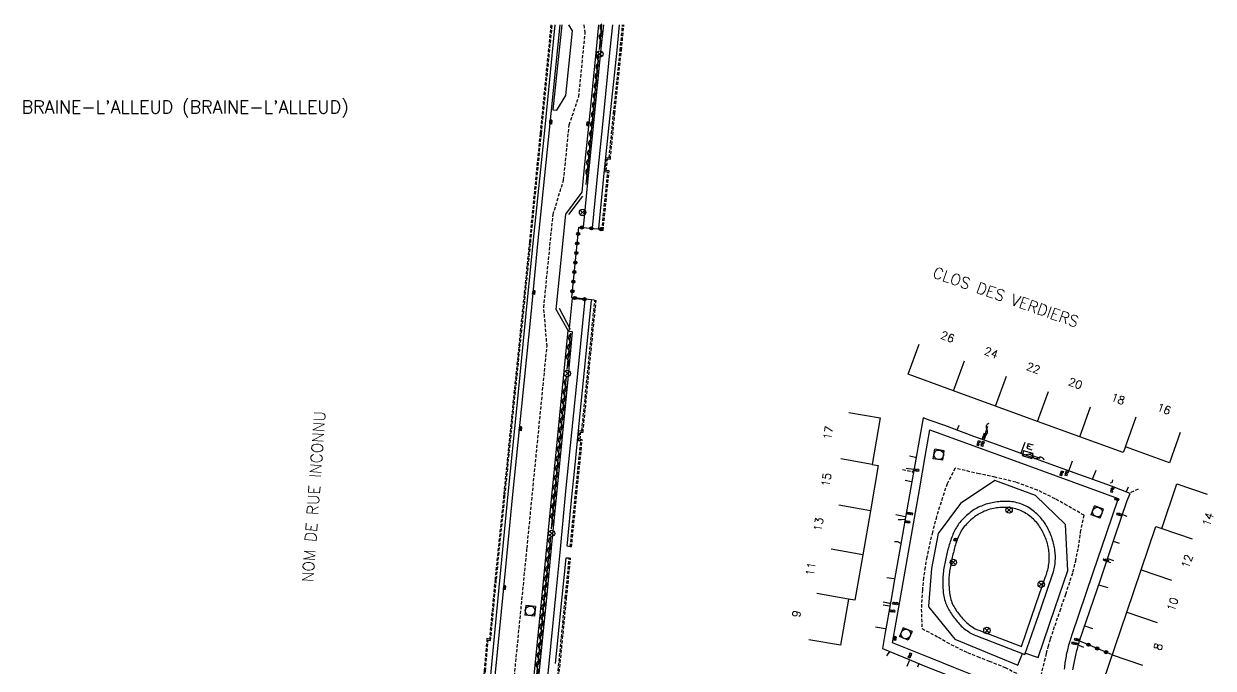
# Model space of a CAD drawing. Header units: millimetres. Extents: x 150015 to 151000, y 151000 to 152000.
# Drawn here: x 150329.2 to 150515, y 151899.5 to 152000.1 of the extents above; entities that cross this region are included whole.
import ezdxf
from ezdxf.enums import TextEntityAlignment as Align

# ---------------------------------------------------------------- set-up
doc = ezdxf.new("R2010")
doc.units = ezdxf.units.MM
doc.linetypes.add('DASHED', pattern=[0.75, 0.5, -0.25])
doc.layers.get('0').update_dxf_attribs({"linetype": 'CONTINUOUS'})
for name, color, linetype in [('W0001', 6, 'DASHED'), ('W0006', 2, 'CONTINUOUS'), ('W0008', 7, 'CONTINUOUS'), ('W0010', 4, 'CONTINUOUS'), ('W0014', 7, 'CONTINUOUS'), ('W0015', 2, 'CONTINUOUS'), ('W0017', 7, 'CONTINUOUS'), ('W0051', 7, 'CONTINUOUS'), ('W0100', 7, 'CONTINUOUS'), ('W0112', 1, 'DASHED'), ('W0113', 2, 'DASHED'), ('W0310', 3, 'CONTINUOUS'), ('W0322', 7, 'CONTINUOUS'), ('W0400', 7, 'CONTINUOUS'), ('W0420', 7, 'CONTINUOUS'), ('W0425', 7, 'CONTINUOUS'), ('W0430', 7, 'CONTINUOUS'), ('W0469', 7, 'CONTINUOUS'), ('W0856', 7, 'CONTINUOUS'), ('W0980', 7, 'CONTINUOUS'), ('W0989', 7, 'CONTINUOUS'), ('W0991', 7, 'CONTINUOUS'), ('W1102', 7, 'CONTINUOUS'), ('W1336', 3, 'CONTINUOUS')]:
    doc.layers.add(name, color=color, linetype=linetype)
doc.styles.get("Standard").update_dxf_attribs({"font": 'romans.shx', "width": 0.85})

# ---------------------------------------------------------------- blocks, each defined once
blk = doc.blocks.new('T856')
for p, q in [((-0.125, 0), (0.125, 0)), ((0, 0.125), (0, -0.125))]:
    blk.add_line(p, q)
blk.add_ellipse((0, 0), major_axis=(-0.177, 0.177), ratio=1, start_param=3.9269908, end_param=10.2101761)
blk = doc.blocks.new('T425')
for p, q in [((-0.15, 0.6), (0.15, 0.6)), ((-0.15, 0.6), (-0.15, 0.3)), ((-0.15, 0.3), (0.15, 0.3)), ((-0.15, 0.15), (0.15, 0.15)), ((-0.15, -0.15), (-0.15, 0.15)), ((0, 0.45), (0.15, 0.45)), ((0.15, 0.45), (0.15, 0.3)), ((0.15, 0.15), (0.15, -0.15)), ((0.15, -0.15), (-0.15, -0.15))]:
    blk.add_line(p, q)
blk.add_ellipse((0, 0), major_axis=(-0.106, 0.106), ratio=1, start_param=3.926991, end_param=10.210176)
blk = doc.blocks.new('T400')
for p, q in [((-0.15, 0.3), (0.15, 0.3)), ((-0.15, -0.25), (-0.15, 0.3)), ((-0.15, 0.15), (0.15, 0.15)), ((-0.15, 0), (0.15, 0)), ((0.15, 0.3), (0.15, -0.25)), ((-0.15, -0.15), (0.15, -0.15)), ((-0.15, -0.25), (-0.15, -0.3)), ((-0.15, -0.3), (0.15, -0.3)), ((0.15, -0.3), (0.15, -0.25))]:
    blk.add_line(p, q)
blk = doc.blocks.new('T420')
for p, q in [((0.75, 0.75), (-0.75, 0.75)), ((-0.75, 0.75), (-0.75, -0.75)), ((0.75, 0.75), (0.75, -0.75)), ((0.75, -0.75), (-0.75, -0.75))]:
    blk.add_line(p, q)
blk.add_ellipse((0, 0), major_axis=(-0.53, 0.53), ratio=1, start_param=3.926991, end_param=10.210176)
blk = doc.blocks.new('T430')
at = {"flags": 128}
for points in [[(-0.4, 2.1), (0.4, 2.1)], [(-0.4, 2.1), (-0.4, 1.3)], [(0.8, 0.8), (-0.8, 0.8)], [(-0.8, 0.8), (-0.8, 0)], [(0.8, 0.8), (-0.8, 0)], [(-0.8, 0), (0.8, 0)], [(-0.4, 1.7), (0, 1.7)], [(-0.4, 1.3), (0.4, 1.3)], [(0.8, 0), (0.8, 0.8)]]:
    blk.add_lwpolyline(points, dxfattribs=at)
blk = doc.blocks.new('T469')
at = {"color": 0, "linetype": 'Continuous', "flags": 128}
for points in [[(-0.35, 0.35), (0.35, -0.35)], [(-0.35, -0.35), (0.35, 0.35)]]:
    blk.add_lwpolyline(points, dxfattribs=at)
at = {"color": 0, "linetype": 'Continuous'}
blk.add_circle((0, 0), 0.5, dxfattribs=at)
blk = doc.blocks.new('t310o')
at = {"color": 0, "linetype": 'Continuous'}
for centre, start, end in [((-0.5, 0.38), 216.8699, 323.1304), ((0.5, -0.37), 36.8699, 143.1303)]:
    blk.add_arc(centre, 0.625, start, end, dxfattribs=at)
blk = doc.blocks.new('t322o')
at = {"color": 0, "linetype": 'Continuous'}
for radius in [0.25, 0.15]:
    blk.add_circle((0, 0), radius, dxfattribs=at)

msp = doc.modelspace()

# ---------------------------------------------------------------- linework, layer by layer
at = {"layer": 'W0001'}
for points in [[(150401.63, 151856.28), (150401.78, 151857.53), (150403.36, 151872.87), (150407.84, 151918.23), (150410.96, 151949.78), (150410.46, 151955.83), (150411.9, 151970.33), (150413.55, 151975.72), (150414.43, 151984.36), (150415.93, 151988.78), (150416.92, 151998.72), (150416.75, 152000)], [(150488.67, 151900.61), (150488.96, 151901.8), (150489.23, 151902.84), (150489.6, 151904.08), (150490.3, 151906.16), (150491.08, 151908.44), (150491.97, 151911.05), (150493.1, 151914.51), (150493.52, 151916.19), (150493.96, 151918.32), (150494.28, 151920.71), (150494.82, 151923.37), (150492.18, 151924.89), (150490.3, 151925.95), (150487.58, 151927.29), (150484.19, 151928.55), (150480.94, 151929.32), (150478.47, 151929.84), (150474.68, 151930.72), (150473.45, 151928.3), (150472.72, 151926.13), (150471.79, 151923.17), (150471.14, 151920.74), (150470.27, 151916.85), (150469.99, 151915.25), (150469.78, 151913.62), (150469.58, 151911.72), (150469.4, 151908.69), (150469.52, 151905.68), (150472.07, 151904.33), (150474.03, 151903.19), (150476.62, 151901.93), (150478.19, 151901.31), (150480.01, 151900.59), (150482.5, 151899.61), (150484.55, 151898.55)], [(150487.76, 151896.87), (150488.67, 151900.61)]]:
    msp.add_lwpolyline(points, dxfattribs=at)
at = {"layer": 'W0006'}
msp.add_lwpolyline([(150485.67, 151901.83), (150487.64, 151901.14), (150490.24, 151908.8), (150492.27, 151914.77), (150491.95, 151921.92), (150487.27, 151926.48), (150480.9, 151928.79), (150475.54, 151925.21), (150472.04, 151920.53), (150470.99, 151915.06), (150470.55, 151909.17), (150470.57, 151909.02), (150474.67, 151904.02), (150484.5, 151899.96), (150485.23, 151901.76)], dxfattribs=at)
at = {"layer": 'W0008'}
for points in [[(150412.95, 152000), (150411.17, 151982.53), (150409.47, 151965.76), (150408.41, 151954.79), (150406.98, 151940.42), (150405.59, 151926.62), (150404.11, 151911.54), (150402.87, 151898.82), (150401.34, 151883.09), (150400.44, 151874.21), (150399.88, 151868.76), (150399.11, 151860.74), (150398.99, 151859.58), (150398.84, 151858.41), (150398.68, 151857.25), (150398.54, 151856.2)], [(150403.91, 151848.09), (150404.48, 151853.92), (150405.49, 151863.61), (150406.39, 151872.54), (150406.89, 151877.82), (150407.83, 151887.27), (150408.76, 151896.29), (150410.21, 151910.92), (150411.55, 151924.81), (150412.64, 151935.81), (150414.25, 151952.25), (150412.38, 151955.49), (150413.88, 151970.38), (150416.43, 151973.85), (150416.76, 151977.18), (150417.58, 151985.12), (150418.64, 151995.68), (150419.07, 152000)], [(150481.52, 151896.77), (150474.51, 151899.59), (150470.92, 151901.04), (150464.9, 151903.44), (150466.06, 151909.89), (150467.57, 151918.5), (150469.14, 151927.37), (150470.03, 151932.53), (150470.76, 151936.7), (150476.32, 151934.69), (150482.19, 151932.56), (150488.33, 151930.32), (150500.18, 151925.99), (150498.3, 151920.5), (150496.22, 151914.4), (150492.89, 151904.56), (150492.8, 151904.32), (150492.72, 151904.08), (150492.64, 151903.83), (150492.56, 151903.59), (150492.49, 151903.34), (150492.42, 151903.1), (150492.35, 151902.85), (150492.29, 151902.6), (150492.22, 151902.35), (150492.17, 151902.1), (150492.11, 151901.85), (150492.06, 151901.6), (150492.01, 151901.35), (150491.97, 151901.1), (150491.92, 151900.84), (150491.88, 151900.6), (150491.85, 151900.35), (150491.81, 151900.1), (150491.78, 151899.85), (150491.75, 151899.61), (150491.72, 151899.36)]]:
    msp.add_lwpolyline(points, dxfattribs=at)
at = {"layer": 'W0010'}
for points in [[(150414.37, 151970.35), (150416.55, 151973.23)], [(150412.88, 151955.72), (150414.58, 151952.43)]]:
    msp.add_lwpolyline(points, dxfattribs=at)
at = {"layer": 'W0014'}
for points in [[(150397.86, 151856.12), (150397.86, 151856.12), (150398.06, 151857.54), (150398.21, 151858.66), (150398.34, 151859.78), (150398.46, 151860.9), (150399.23, 151868.89), (150399.75, 151874.53), (150400.71, 151883.69), (150402.26, 151898.98), (150403.5, 151912.11), (150404.9, 151926.67), (150406.31, 151940.52), (150407.72, 151954.88), (150408.8, 151965.87), (150410.59, 151982.95), (150412.25, 152000)], [(150419.05, 151968.17), (150419.9, 151976.82), (150420.65, 151984.33), (150421.89, 151996.03), (150422.28, 152000)], [(150414.59, 151918.44), (150414.13, 151918.53), (150414.91, 151926.76), (150415.26, 151930.22), (150415.74, 151934.99), (150416.13, 151939.25), (150417.92, 151956.93)], [(150493.1, 151899.24), (150493.14, 151899.5), (150493.18, 151899.76), (150493.23, 151900.02), (150493.27, 151900.27), (150493.32, 151900.52), (150493.37, 151900.77), (150493.43, 151901.02), (150493.48, 151901.27), (150493.54, 151901.52), (150493.6, 151901.77), (150493.66, 151902.01), (150493.72, 151902.26), (150493.78, 151902.51), (150493.85, 151902.76), (150493.91, 151903), (150493.98, 151903.25), (150494.05, 151903.49), (150494.12, 151903.74), (150497.37, 151913.27), (150499.64, 151920.02), (150501.55, 151925.69), (150502.01, 151926.79), (150499.1, 151927.9), (150492.7, 151930.2), (150488.98, 151931.57), (150483.84, 151933.45), (150480.44, 151934.67), (150477.63, 151935.67), (150473.08, 151937.38), (150470.79, 151938.18), (150469.69, 151938.59), (150468.56, 151932.16), (150467.73, 151927.47), (150467.02, 151923.34), (150466.14, 151918.58), (150465.26, 151913.64), (150464.67, 151909.98), (150463.76, 151905.06), (150463.34, 151902.55), (150467.54, 151900.86), (150470.13, 151899.77), (150475.09, 151897.84)], [(150485.59, 151901.63), (150488.11, 151908.92), (150489.96, 151914.28), (150490.03, 151914.53), (150490.1, 151914.78), (150490.17, 151915.03), (150490.22, 151915.28), (150490.26, 151915.53), (150490.3, 151915.79), (150490.33, 151916.05), (150490.34, 151916.3), (150490.35, 151916.56), (150490.35, 151916.82), (150490.35, 151917.08), (150490.33, 151917.33), (150490.31, 151917.57), (150490.28, 151917.82), (150490.25, 151918.06), (150490.21, 151918.3), (150490.16, 151918.54), (150490.11, 151918.78), (150490.05, 151919.01), (150489.99, 151919.25), (150489.92, 151919.48), (150489.84, 151919.72), (150489.77, 151919.95), (150489.68, 151920.18), (150489.6, 151920.41), (150489.51, 151920.64), (150489.4, 151920.88), (150489.29, 151921.11), (150489.18, 151921.34), (150489.06, 151921.57), (150488.93, 151921.79), (150488.79, 151922.01), (150488.65, 151922.22), (150488.5, 151922.43), (150488.34, 151922.63), (150488.17, 151922.83), (150488, 151923.02), (150487.82, 151923.21), (150487.64, 151923.4), (150487.45, 151923.58), (150487.26, 151923.76), (150487.07, 151923.93), (150486.87, 151924.09), (150486.66, 151924.24), (150486.45, 151924.39), (150486.23, 151924.53), (150486.01, 151924.67), (150485.78, 151924.79), (150485.54, 151924.91), (150485.3, 151925.01), (150485.06, 151925.11), (150484.82, 151925.2), (150484.57, 151925.28), (150484.32, 151925.34), (150484.07, 151925.4), (150483.81, 151925.45), (150483.56, 151925.49), (150483.29, 151925.51), (150483.03, 151925.53), (150482.77, 151925.54), (150482.52, 151925.54), (150482.26, 151925.54), (150482, 151925.53), (150481.75, 151925.51), (150481.5, 151925.49), (150481.24, 151925.46), (150480.99, 151925.43), (150480.74, 151925.39), (150480.49, 151925.34), (150480.25, 151925.29), (150480, 151925.23), (150479.75, 151925.16), (150479.51, 151925.09), (150479.27, 151925.01), (150479.03, 151924.92), (150478.79, 151924.82), (150478.55, 151924.72), (150478.32, 151924.62), (150478.09, 151924.5), (150477.87, 151924.38), (150477.66, 151924.25), (150477.45, 151924.11), (150477.25, 151923.97), (150477.05, 151923.82), (150476.86, 151923.66), (150476.67, 151923.5), (150476.48, 151923.34), (150476.3, 151923.17), (150476.12, 151922.99), (150475.95, 151922.82), (150475.77, 151922.64), (150475.6, 151922.45), (150475.44, 151922.27), (150475.29, 151922.08), (150475.15, 151921.88), (150475.02, 151921.68), (150474.89, 151921.48), (150474.77, 151921.26), (150474.66, 151921.05), (150474.55, 151920.83), (150474.45, 151920.61), (150474.35, 151920.38), (150474.26, 151920.16), (150474.17, 151919.93), (150474.08, 151919.7), (150474, 151919.47), (150473.92, 151919.24), (150473.85, 151919), (150473.78, 151918.77), (150473.71, 151918.54), (150473.64, 151918.3), (150473.58, 151918.06), (150473.52, 151917.83), (150473.46, 151917.59), (150473.4, 151917.35), (150473.35, 151917.11), (150473.29, 151916.86), (150473.23, 151916.61), (150473.18, 151916.36), (150473.12, 151916.11), (150473.07, 151915.86), (150473.03, 151915.61), (150472.98, 151915.35), (150472.94, 151915.1), (150472.9, 151914.85), (150472.87, 151914.59), (150472.84, 151914.34), (150472.81, 151914.08), (150472.79, 151913.83), (150472.77, 151913.57), (150472.76, 151913.31), (150472.76, 151913.05), (150472.76, 151912.79), (150472.76, 151912.53), (150472.77, 151912.27), (150472.78, 151912.01), (150472.8, 151911.75), (150472.82, 151911.5), (150472.85, 151911.24), (150472.88, 151910.98), (150472.93, 151910.73), (150472.98, 151910.48), (150473.05, 151910.22), (150473.12, 151909.97), (150473.21, 151909.72), (150473.3, 151909.49), (150473.39, 151909.26), (150473.5, 151909.04), (150473.61, 151908.82), (150473.73, 151908.6), (150473.85, 151908.39), (150473.98, 151908.18), (150474.11, 151907.97), (150474.25, 151907.77), (150474.39, 151907.57), (150474.54, 151907.37), (150474.69, 151907.18), (150474.84, 151906.99), (150475, 151906.8), (150475.16, 151906.61), (150475.32, 151906.42), (150475.49, 151906.24), (150475.66, 151906.07), (150475.84, 151905.91), (150476.02, 151905.75), (150476.21, 151905.59), (150476.41, 151905.45), (150476.6, 151905.31), (150476.81, 151905.17), (150477.01, 151905.03), (150477.22, 151904.91), (150477.44, 151904.8), (150477.67, 151904.7), (150477.91, 151904.61), (150485.59, 151901.63)], [(150485.04, 151902.87), (150487.32, 151909.46), (150488.77, 151913.67), (150488.86, 151913.9), (150488.94, 151914.13), (150489.02, 151914.36), (150489.09, 151914.59), (150489.15, 151914.83), (150489.2, 151915.06), (150489.25, 151915.3), (150489.29, 151915.54), (150489.33, 151915.78), (150489.36, 151916.02), (150489.38, 151916.26), (150489.39, 151916.51), (150489.4, 151916.75), (150489.4, 151917), (150489.39, 151917.24), (150489.38, 151917.49), (150489.35, 151917.73), (150489.32, 151917.97), (150489.28, 151918.21), (150489.23, 151918.44), (150489.18, 151918.68), (150489.11, 151918.91), (150489.05, 151919.15), (150488.97, 151919.38), (150488.89, 151919.61), (150488.8, 151919.83), (150488.71, 151920.07), (150488.61, 151920.3), (150488.5, 151920.53), (150488.39, 151920.75), (150488.27, 151920.97), (150488.15, 151921.19), (150488.02, 151921.41), (150487.88, 151921.61), (150487.74, 151921.82), (150487.59, 151922.02), (150487.43, 151922.22), (150487.26, 151922.41), (150487.09, 151922.59), (150486.92, 151922.77), (150486.74, 151922.93), (150486.55, 151923.09), (150486.36, 151923.25), (150486.17, 151923.4), (150485.97, 151923.54), (150485.76, 151923.67), (150485.55, 151923.79), (150485.33, 151923.91), (150485.11, 151924.02), (150484.88, 151924.12), (150484.64, 151924.22), (150484.41, 151924.3), (150484.17, 151924.38), (150483.93, 151924.44), (150483.69, 151924.49), (150483.44, 151924.54), (150483.19, 151924.57), (150482.94, 151924.59), (150482.69, 151924.6), (150482.44, 151924.61), (150482.18, 151924.61), (150481.93, 151924.6), (150481.67, 151924.58), (150481.42, 151924.56), (150481.17, 151924.53), (150480.93, 151924.49), (150480.68, 151924.45), (150480.43, 151924.39), (150480.19, 151924.33), (150479.95, 151924.26), (150479.71, 151924.18), (150479.47, 151924.09), (150479.23, 151923.99), (150479, 151923.88), (150478.78, 151923.77), (150478.56, 151923.65), (150478.35, 151923.53), (150478.14, 151923.4), (150477.94, 151923.26), (150477.74, 151923.12), (150477.55, 151922.97), (150477.36, 151922.82), (150477.17, 151922.66), (150476.99, 151922.5), (150476.81, 151922.33), (150476.63, 151922.16), (150476.46, 151921.98), (150476.29, 151921.8), (150476.13, 151921.62), (150475.97, 151921.43), (150475.83, 151921.23), (150475.7, 151921.03), (150475.57, 151920.82), (150475.46, 151920.6), (150475.36, 151920.38), (150475.26, 151920.16), (150475.16, 151919.93), (150475.07, 151919.7), (150474.98, 151919.46), (150474.9, 151919.22), (150474.82, 151918.99), (150474.74, 151918.75), (150474.67, 151918.51), (150474.6, 151918.27), (150474.54, 151918.03), (150474.48, 151917.78), (150474.42, 151917.54), (150474.36, 151917.3), (150474.3, 151917.05), (150474.25, 151916.81), (150474.2, 151916.56), (150474.14, 151916.32), (150474.09, 151916.09), (150474.04, 151915.85), (150474, 151915.61), (150473.95, 151915.38), (150473.91, 151915.14), (150473.87, 151914.9), (150473.83, 151914.66), (150473.8, 151914.42), (150473.77, 151914.18), (150473.75, 151913.94), (150473.73, 151913.7), (150473.72, 151913.45), (150473.72, 151913.21), (150473.72, 151912.96), (150473.72, 151912.7), (150473.73, 151912.45), (150473.74, 151912.2), (150473.76, 151911.95), (150473.78, 151911.7), (150473.8, 151911.45), (150473.83, 151911.21), (150473.87, 151910.96), (150473.92, 151910.71), (150473.98, 151910.47), (150474.04, 151910.23), (150474.12, 151909.98), (150474.2, 151909.74), (150474.3, 151909.51), (150474.41, 151909.28), (150474.52, 151909.06), (150474.65, 151908.84), (150474.78, 151908.63), (150474.92, 151908.42), (150475.06, 151908.22), (150475.21, 151908.02), (150475.37, 151907.83), (150475.53, 151907.63), (150475.69, 151907.44), (150475.86, 151907.25), (150476.02, 151907.07), (150476.19, 151906.9), (150476.36, 151906.73), (150476.54, 151906.57), (150476.72, 151906.41), (150476.91, 151906.26), (150477.11, 151906.12), (150477.3, 151905.98), (150477.5, 151905.84), (150477.72, 151905.71), (150477.94, 151905.6), (150478.18, 151905.5), (150478.41, 151905.42), (150485.04, 151902.87)], [(150412.3, 151900.2), (150413.31, 151910.57), (150413.94, 151916.75), (150414.44, 151916.7)]]:
    msp.add_lwpolyline(points, dxfattribs=at)
at = {"layer": 'W0015'}
msp.add_lwpolyline([(150413.26, 152000), (150411.89, 151986.69), (150412.47, 151986.66), (150413.92, 151988.95), (150414.93, 151999.04), (150414.39, 152000)], dxfattribs=at)
at = {"layer": 'W0017'}
for points in [[(150475, 151936.71), (150475.3, 151937.47)], [(150478.95, 151935.37), (150479.3, 151936.26)], [(150479.58, 151936.23), (150479.23, 151935.23)], [(150485.01, 151933.12), (150485.61, 151934.8)], [(150467.57, 151932.67), (150468.53, 151932.43)], [(150468.19, 151930.51), (150467.04, 151930.7)], [(150492.99, 151931.8), (150492.44, 151930.39)], [(150467.86, 151928.62), (150466.87, 151928.79)], [(150496.17, 151929.03), (150496.7, 151930.4)], [(150501.48, 151927.11), (150501.75, 151927.81)], [(150465.43, 151923.52), (150466.88, 151923.2)], [(150501.56, 151923.16), (150500.88, 151923.44)], [(150466.81, 151922.69), (150466.32, 151922.64), (150465.81, 151922.68)], [(150465.21, 151919.29), (150465.69, 151919.26), (150466.15, 151919.04)], [(150500.37, 151918.96), (150499.45, 151919.26)], [(150498.4, 151916.2), (150498.97, 151915.99)], [(150498.55, 151916.6), (150499.4, 151916.33)], [(150465.14, 151913.42), (150464.03, 151913.59)], [(150498.57, 151912.03), (150497.15, 151912.48)], [(150463.43, 151909.84), (150464.46, 151909.63)], [(150464.43, 151909.16), (150463.45, 151909.33)], [(150463.75, 151909.79), (150464.5, 151909.64)], [(150462.25, 151905.97), (150463.77, 151905.7)], [(150494.97, 151906.13), (150496.16, 151905.69)], [(150494, 151903.08), (150494.76, 151902.78)], [(150464.43, 151902.1), (150463.98, 151901.43)], [(150467.19, 151899.79), (150467.57, 151900.71)], [(150469.03, 151900.22), (150468.84, 151899.65)]]:
    msp.add_lwpolyline(points, dxfattribs=at)
at = {"layer": 'W0051'}
for points in [[(150416.66, 151968.36), (150417.5, 151976.96), (150418.32, 151985.17), (150419.44, 151996.3), (150419.81, 152000)], [(150418.04, 151968.26), (150418.91, 151976.81), (150419.71, 151984.92), (150420.83, 151996.12), (150421.23, 152000)], [(150404.66, 151848.03), (150405.19, 151853.69), (150406.44, 151865.75), (150407.06, 151872.34), (150407.46, 151876.13), (150407.61, 151877.37), (150408.6, 151887.31), (150410.96, 151910.98), (150411.67, 151918.31), (150412.56, 151927.26), (150414.26, 151944.62), (150414.96, 151952.03), (150414.44, 151952.09), (150414.95, 151957.27), (150416.9, 151957.08)], [(150406.39, 151851.26), (150406.61, 151853.4), (150407.82, 151865.64), (150407.83, 151865.62), (150408.5, 151872.25), (150408.91, 151875.99), (150409.01, 151877.13), (150410.02, 151887.07), (150412.36, 151910.8), (150413.07, 151918.07), (150413.92, 151927.13), (150415.87, 151946.49), (150416.9, 151957.08)]]:
    msp.add_lwpolyline(points, dxfattribs=at)
at = {"layer": 'W0100'}
for points in [[(150509.85, 151936.29), (150508.15, 151931.59), (150501.28, 151934.07), (150500.95, 151933.16), (150494.15, 151935.61), (150487.58, 151938), (150481.02, 151940.39), (150474.43, 151942.79), (150467.35, 151945.39), (150469.07, 151950.08)], [(150458.07, 151939.43), (150463, 151938.58), (150461.75, 151931.33), (150462.7, 151931.17), (150461.48, 151924.07), (150460.28, 151917.21), (150459.03, 151910.12), (150458.05, 151910.29), (150456.78, 151903.07), (150451.85, 151903.94)], [(150506.61, 151889.02), (150505.01, 151884.29), (150495.56, 151887.48), (150497.91, 151894.44), (150496.94, 151894.77), (150501.49, 151908.22), (150503.73, 151914.84), (150506.04, 151921.63), (150506.96, 151921.31), (150509.33, 151928.27), (150514.06, 151926.66)]]:
    msp.add_lwpolyline(points, dxfattribs=at)
at = {"layer": 'W0112'}
for points in [[(150419.73, 151967.86), (150419.53, 151967.88), (150420.44, 151976.97), (150420, 151977.03), (150420.22, 151979.27), (150420.67, 151979.23), (150421.35, 151986.13), (150422.38, 151996.01), (150422.77, 152000)], [(150419.73, 151967.86), (150420.66, 151977.15), (150420.22, 151977.2), (150420.4, 151979.05), (150420.85, 151979.02), (150421.55, 151986.11), (150422.58, 151995.99), (150422.97, 152000)], [(150414.79, 151918.42), (150414.59, 151918.44), (150415.42, 151926.81), (150416.24, 151935), (150415.89, 151935.02), (150416.06, 151936.59), (150416.4, 151936.56), (150418.43, 151956.95), (150418.63, 151956.93)], [(150414.79, 151918.42), (150415.62, 151926.79), (150416.46, 151935.18), (150416.12, 151935.21), (150416.24, 151936.38), (150416.58, 151936.34), (150418.63, 151956.93)], [(150466.48, 151930.52), (150468.1, 151930.2), (150468.08, 151930.01)], [(150499.29, 151928.92), (150499.13, 151928.41), (150498.94, 151928.45)], [(150502.25, 151926.87), (150502.18, 151926.99), (150503.54, 151927.59)]]:
    msp.add_lwpolyline(points, dxfattribs=at)
at = {"layer": 'W0113'}
for points in [[(150411.57, 152000), (150409.88, 151982.98), (150409.88, 151982.98), (150408.21, 151966.05), (150407.07, 151954.83), (150405.62, 151940.66), (150405.62, 151940.66), (150404.19, 151926.45), (150402.85, 151913.39), (150401.97, 151904.04), (150401.58, 151904.1), (150401.15, 151899.06), (150399.75, 151884.67), (150398.28, 151869.92), (150396.83, 151856.01)], [(150397.06, 151856.04), (150398.48, 151869.9), (150399.95, 151884.65), (150401.35, 151899.04), (150401.76, 151903.87), (150402.15, 151903.81), (150403.05, 151913.37), (150404.39, 151926.43), (150405.82, 151940.64), (150407.27, 151954.81), (150408.41, 151966.03), (150410.08, 151982.96), (150411.78, 152000)], [(150408.29, 151853.72), (150408.37, 151854.89), (150407.33, 151855.01), (150407.79, 151859.65), (150408.84, 151859.57), (150409.6, 151868.01), (150410.55, 151877.6), (150411.49, 151886.89), (150410.47, 151886.99), (150411.42, 151896.15), (150412.41, 151896.09), (150413.82, 151910.47), (150414.44, 151916.7), (150414.64, 151916.68)], [(150408.5, 151853.79), (150408.59, 151855.07), (150407.55, 151855.19), (150407.97, 151859.43), (150409.02, 151859.35), (150409.8, 151867.99), (150410.75, 151877.58), (150411.71, 151887.07), (150410.69, 151887.17), (150411.6, 151895.94), (150412.59, 151895.87), (150414.02, 151910.45), (150414.64, 151916.68)]]:
    msp.add_lwpolyline(points, dxfattribs=at)
at = {"layer": 'W0310'}
for points in [[(150419.15, 151996.14), (150419.53, 152000)], [(150417.05, 151975.03), (150418, 151984.41), (150419.01, 151994.99)], [(150414.64, 151951.83), (150414.07, 151946.16)], [(150413.96, 151945.02), (150413.05, 151936.31), (150411.99, 151925.21), (150411.62, 151921.26)], [(150487.99, 151932.22), (150486.25, 151932.84)], [(150411.49, 151919.93), (150410.5, 151910.45), (150409.8, 151902.79), (150409.12, 151896.57)]]:
    msp.add_lwpolyline(points, dxfattribs=at)
at = {"layer": 'W0322'}
for points in [[(150418.3, 151956.95), (150414.83, 151957.37), (150415.94, 151968.36), (150419.45, 151968.05)], [(150494.12, 151903.74), (150499.05, 151901.66)]]:
    msp.add_lwpolyline(points, dxfattribs=at)
at = {"layer": 'W1102'}
for points in [[(150474.43, 151942.79), (150476.15, 151947.49)], [(150481.02, 151940.39), (150482.73, 151945.09)], [(150487.58, 151938), (150489.29, 151942.7)], [(150494.15, 151935.61), (150495.85, 151940.31)], [(150501.28, 151934.07), (150502.97, 151938.77)], [(150461.75, 151931.33), (150456.82, 151932.18)], [(150461.48, 151924.07), (150456.55, 151924.93)], [(150506.96, 151921.31), (150511.7, 151919.71)], [(150460.28, 151917.21), (150455.35, 151918.07)], [(150503.73, 151914.84), (150508.46, 151913.23)], [(150458.05, 151910.29), (150453.12, 151911.15)], [(150501.49, 151908.22), (150506.22, 151906.62)], [(150499.24, 151901.58), (150503.98, 151899.98)]]:
    msp.add_lwpolyline(points, dxfattribs=at)
at = {"layer": 'W1336'}
msp.add_lwpolyline([(150479.17, 151935.36), (150479.82, 151937.29)], dxfattribs=at)

# ---------------------------------------------------------------- block references
at = {"layer": 'W0310'}
for p, rotation in [((150419.44, 151999.12), 84.32675498704623), ((150419.3, 151997.63), 84.32675498704623), ((150418.82, 151992.94), 84.53255079758056), ((150418.96, 151994.43), 84.53255079758056), ((150418.67, 151991.45), 84.53255079758056), ((150418.53, 151989.96), 84.53255079758056), ((150418.39, 151988.46), 84.53255079758056), ((150418.1, 151985.48), 84.53255079758056), ((150418.25, 151986.97), 84.53255079758056), ((150417.96, 151983.98), 84.22334552039614), ((150417.81, 151982.49), 84.22334552039614), ((150417.66, 151981), 84.22334552039614), ((150417.35, 151978.01), 84.22334552039614), ((150417.5, 151979.51), 84.22334552039614), ((150417.2, 151976.52), 84.22334552039614), ((150414.52, 151950.64), 264.2076274581727), ((150414.37, 151949.15), 264.2076274581727), ((150414.22, 151947.66), 264.2076274581727), ((150413.82, 151943.65), 264.0041122213827), ((150413.66, 151942.16), 264.0041122213827), ((150413.35, 151939.18), 264.0041122213827), ((150413.51, 151940.67), 264.0041122213827), ((150413.19, 151937.69), 264.0041122213827), ((150413.04, 151936.19), 264.555629873922), ((150412.9, 151934.7), 264.555629873922), ((150412.61, 151931.71), 264.555629873922), ((150412.75, 151933.21), 264.555629873922), ((150487.66, 151932.33), 160.360855738379), ((150412.47, 151930.22), 264.555629873922), ((150412.33, 151928.73), 264.555629873922), ((150412.18, 151927.23), 264.555629873922), ((150411.9, 151924.25), 264.5774095337821), ((150412.04, 151925.74), 264.555629873922), ((150411.76, 151922.75), 264.5774095337821), ((150411.39, 151918.95), 264.078047715352), ((150411.23, 151917.46), 264.078047715352), ((150411.08, 151915.97), 264.078047715352), ((150410.77, 151912.99), 264.078047715352), ((150410.92, 151914.48), 264.078047715352), ((150410.61, 151911.49), 264.078047715352), ((150410.46, 151910), 264.714322558425), ((150410.32, 151908.51), 264.714322558425), ((150410.05, 151905.52), 264.714322558425), ((150410.19, 151907.01), 264.714322558425), ((150409.91, 151904.03), 264.714322558425), ((150409.77, 151902.53), 263.8250250437115), ((150409.61, 151901.04), 263.8250250437115), ((150409.44, 151899.55), 263.8250250437115)]:
    msp.add_blockref('t310o', p, dxfattribs=dict(at, rotation=rotation))
at = {"layer": 'W0322'}
for p, rotation in [((150416.39, 151968.32), 354.90351508597), ((150417.89, 151968.19), 354.90351508597), ((150419.38, 151968.06), 354.90351508597), ((150415.68, 151965.84), 84.28134468111672), ((150415.83, 151967.33), 84.28134468111672), ((150415.53, 151964.34), 84.28134468111672), ((150415.38, 151962.85), 84.28134468111672), ((150415.23, 151961.36), 84.28134468111672), ((150414.93, 151958.37), 84.28134468111672), ((150415.08, 151959.86), 84.28134468111672), ((150415.32, 151957.31), 173.0685011295834), ((150416.81, 151957.13), 173.0685011295834), ((150495.51, 151903.16), 337.1148980073052), ((150496.89, 151902.57), 337.1148980073052), ((150498.27, 151901.99), 337.1148980073052)]:
    msp.add_blockref('t322o', p, dxfattribs=dict(at, rotation=rotation))
at = {"layer": 'W0400'}
for p, rotation in [((150411.55, 151984.79), 175.1452153026881), ((150417.37, 151984.53), 354.3617848037027), ((150408.9, 151958.17), 173.3423784183868), ((150406.78, 151936.88), 174.9207382179432), ((150499.91, 151925.87), 248.9783536150118), ((150404.32, 151912.09), 174.6548986473273), ((150465.3, 151904.12), 169.320985458392)]:
    msp.add_blockref('T400', p, dxfattribs=dict(at, rotation=rotation))
at = {"layer": 'W0420'}
for p, rotation in [((150472.14, 151932.82), 260.9997522777431), ((150496.91, 151923.88), 250.4043601725295), ((150408.32, 151908.45), 354.3503344807194), ((150466.99, 151904.83), 336.8164621403133)]:
    msp.add_blockref('T420', p, dxfattribs=dict(at, rotation=rotation))
at = {"layer": 'W0425'}
for p, rotation in [((150478.43, 151934.84), 160.0757417628849), ((150479.06, 151934.75), 160.3646152494225), ((150468.39, 151930.46), 260.1003503654822), ((150491.41, 151930.13), 158.6567839787351), ((150492.19, 151930.16), 160.432977129047), ((150499.28, 151927.52), 159.8559329443104), ((150467.43, 151923.67), 259.6919253106157), ((150500.57, 151923.45), 70.02998473413386), ((150466.99, 151922.38), 259.9474399138015), ((150498.46, 151916.29), 71.28715742802365), ((150464.67, 151908.44), 259.8468980339927), ((150465.14, 151909.63), 260.3358127643658), ((150493.55, 151903.31), 72.66594752503008), ((150493.97, 151903.88), 71.96736023764808), ((150467.54, 151901.27), 336.34927734643)]:
    msp.add_blockref('T425', p, dxfattribs=dict(at, rotation=rotation))
at = {"layer": 'W0430', "rotation": 343.667926792713}
msp.add_blockref('T430', (150485.91, 151932.47), dxfattribs=at)
at = {"layer": 'W0469'}
for p in [(150419.21, 151995.43), (150416.51, 151970.68), (150414.12, 151945.51), (150483.12, 151924.2), (150411.68, 151920.55), (150474.41, 151916.01), (150488.14, 151912.6), (150479.66, 151905.38)]:
    msp.add_blockref('T469', p, dxfattribs=at)
at = {"layer": 'W0856'}
msp.add_blockref('T856', (150474.76, 151919.56), dxfattribs=at)
at = {"layer": 'W1336', "rotation": 71.5508000092787}
msp.add_blockref('t310o', (150479.65, 151936.78), dxfattribs=at)

# ---------------------------------------------------------------- texts
at = {"layer": 'W0980'}
msp.add_text("BRAINE-L'ALLEUD (BRAINE-L'ALLEUD)", height=2, dxfattribs=at).set_placement((150354.45, 151987.01), align=Align.MIDDLE)
at = {"layer": 'W0989'}
for s, rotation, p in [('CLOS DES VERDIERS', 340.7462, (150471.33, 151961.4)), ('NOM DE RUE INCONNU', 85.8398, (150373.55, 151912.93))]:
    msp.add_text(s, height=1.75, rotation=rotation, dxfattribs=at).set_placement(p, align=Align.MIDDLE_LEFT)
at = {"layer": 'W0991'}
for s, rotation, p in [('26', 339.8849, (150473.3, 151950.66)), ('24', 339.9717, (150480.12, 151948.17)), ('22', 339.9492, (150486.7, 151945.77)), ('20', 340.0349, (150493.26, 151943.38)), ('18', 340.1537, (150499.92, 151940.97)), ('16', 340.1537, (150507.09, 151939.41)), ('17', 80.2327, (150455.48, 151936.14)), ('15', 80.2327, (150455.19, 151928.82)), ('14', 71.241, (150514.77, 151922.54)), ('13', 80.0674, (150453.98, 151921.85)), ('12', 71.241, (150511.51, 151915.98)), ('11', 80.0448, (150452.76, 151914.87)), ('10', 71.2973, (150509.24, 151909.28)), ('9', 80.0448, (150450.52, 151907.89)), ('8', 71.3272, (150507, 151902.65))]:
    msp.add_text(s, height=1.25, rotation=rotation, dxfattribs=at).set_placement(p, align=Align.CENTER)

doc.saveas('drawing.dxf')
